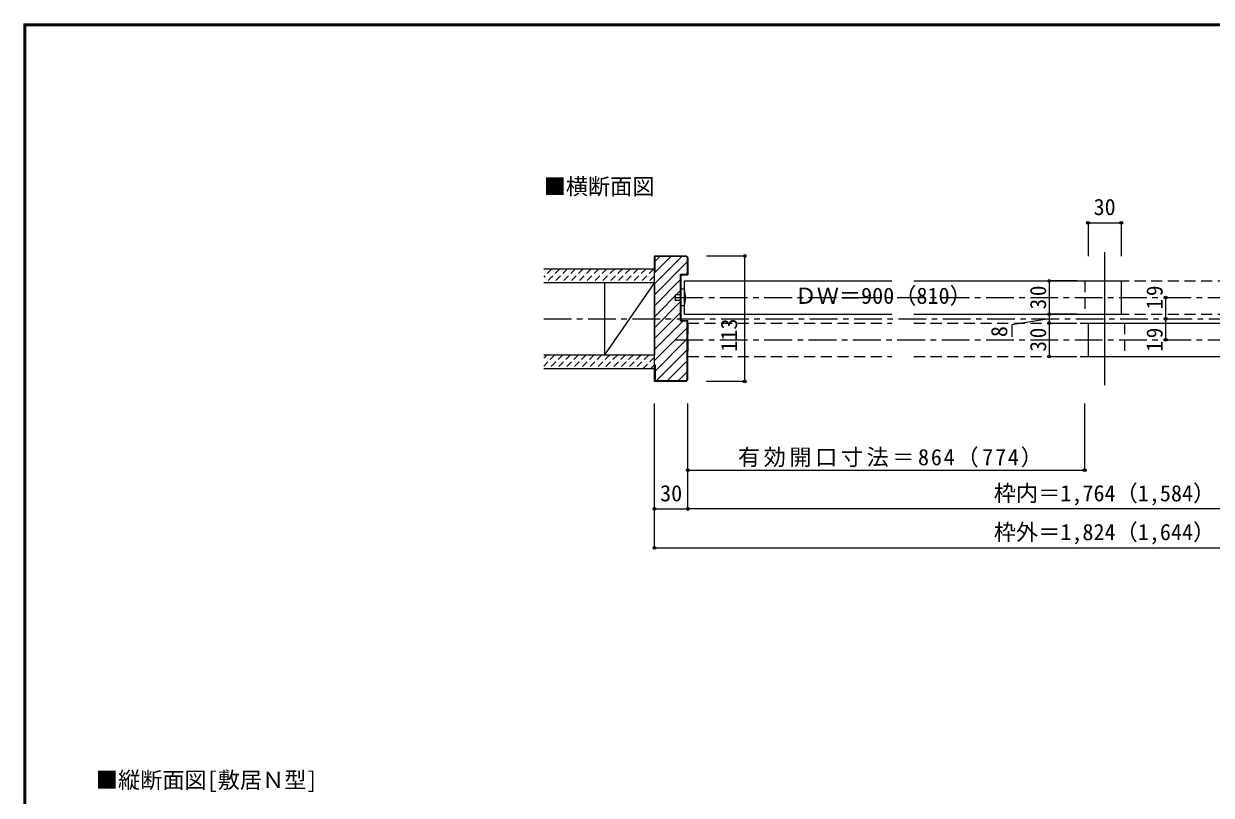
# Model space of a CAD drawing. Units: millimetres, scale not verified. Extents: x -973 to 977, y -718 to 696.
# Drawn here: x -973 to 98, y 0 to 696 of the extents above; entities that cross this region are included whole.
import ezdxf
from ezdxf.enums import TextEntityAlignment as Align

# ---------------------------------------------------------------- set-up
doc = ezdxf.new("R2010")
doc.units = ezdxf.units.MM
doc.header["$LTSCALE"] = 5
doc.header["$PDMODE"] = 32
doc.header["$PDSIZE"] = 2.5
for name, pattern in [('CHAIN1', [8, 5, -1, 1, -1]), ('DASHED1', [1.8, 1.2, -0.6]), ('DASHED2', [3, 2, -1])]:
    doc.linetypes.add(name, pattern=pattern)
for name, color, linetype in [('0-1_通り芯', 4, 'CHAIN1'), ('0-2_柱', 3, 'Continuous'), ('0-3_仕上げ', 7, 'Continuous'), ('0-4_枠', 3, 'Continuous'), ('0-6_扉', 6, 'Continuous'), ('0-7_金物', 7, 'Continuous'), ('0-A_文字', 7, 'Continuous'), ('0-B_寸法', 7, 'Continuous'), ('0-C_ハッチ', 4, 'Continuous'), ('F-1_枠', 6, 'Continuous')]:
    doc.layers.add(name, color=color, linetype=linetype)
doc.styles.add('ＭＳ ゴシック', font='')
doc.styles.get('ＭＳ ゴシック').set_extended_font_data('MS Gothic')

msp = doc.modelspace()

# ---------------------------------------------------------------- linework, layer by layer
at = {"layer": '0-1_通り芯'}
for p, q in [((-385.366, 449), (388.672, 449)), ((-504.366, 430), (507.672, 430)), ((-385.366, 411), (388.672, 411))]:
    msp.add_line(p, q, dxfattribs=at)
at = {"layer": '0-2_柱'}
for p, q in [((-449.366, 462.5), (-449.366, 397.5)), ((-404.366, 462.5), (-404.366, 397.5))]:
    msp.add_line(p, q, dxfattribs=at)
at = {"layer": '0-2_柱', "color": 7}
msp.add_line((-404.366, 462.5), (-449.366, 397.5), dxfattribs=at)
at = {"layer": '0-3_仕上げ', "color": 2}
for p, q in [((-504.366, 475), (-404.366, 475)), ((-504.366, 462.5), (-404.366, 462.5)), ((-504.366, 397.5), (-404.366, 397.5)), ((-504.366, 385), (-404.366, 385))]:
    msp.add_line(p, q, dxfattribs=at)
at = {"layer": '0-4_枠'}
for p, q in [((-375.781, 486.5), (-404.366, 486.5)), ((-404.366, 373.5), (-404.366, 486.5)), ((-375.988, 486), (-403.866, 486)), ((-403.866, 471.5), (-403.866, 486)), ((-375.988, 486), (-374.866, 484.879)), ((-374.366, 485.086), (-375.781, 486.5)), ((-374.866, 484.879), (-374.866, 470)), ((-374.366, 485.086), (-374.366, 469.5)), ((1.653, 490), (1.653, 370)), ((-403.866, 471.5), (-404.366, 471.5)), ((-380.866, 470), (-374.866, 470)), ((-380.866, 428), (-380.866, 470)), ((-380.366, 469.5), (-374.366, 469.5)), ((-380.366, 428.5), (-380.366, 469.5)), ((-380.366, 428.5), (-374.366, 428.5)), ((-374.366, 374.914), (-374.366, 428.5)), ((-380.866, 428), (-374.866, 428)), ((-374.866, 375.414), (-374.866, 428)), ((-403.866, 388.5), (-404.366, 388.5)), ((-403.866, 388.5), (-403.866, 374)), ((-374.866, 375.414), (-376.281, 374)), ((-375.781, 373.5), (-374.366, 374.914)), ((-375.781, 373.5), (-404.366, 373.5)), ((-376.281, 374), (-403.866, 374))]:
    msp.add_line(p, q, dxfattribs=at)
at = {"layer": '0-6_扉'}
for p, q in [((-377.366, 434), (-377.366, 464)), ((-377.366, 464), (-190.357, 464)), ((-170.357, 464), (16.653, 464)), ((16.653, 464), (16.653, 434)), ((-377.366, 434), (-190.357, 434)), ((-170.357, 434), (16.653, 434)), ((-13.347, 426), (-13.347, 396)), ((-13.347, 426), (173.663, 426)), ((-13.347, 396), (173.663, 396))]:
    msp.add_line(p, q, dxfattribs=at)
at = {"layer": '0-6_扉', "color": 2, "linetype": 'DASHED2'}
for p, q in [((-16.347, 464), (-16.347, 434)), ((-16.347, 464), (173.663, 464)), ((-16.347, 434), (173.663, 434)), ((-374.366, 426), (-374.366, 396)), ((-374.366, 426), (-190.357, 426)), ((-170.357, 426), (19.653, 426)), ((19.653, 426), (19.653, 396)), ((-374.366, 396), (-190.357, 396)), ((-170.357, 396), (19.653, 396))]:
    msp.add_line(p, q, dxfattribs=at)
at = {"layer": '0-7_金物'}
for p, q in [((-380.366, 451.5), (-385.366, 451.5)), ((-385.366, 446.5), (-385.366, 451.5)), ((-377.366, 456.5), (-380.366, 456.5)), ((-380.366, 441.5), (-380.366, 456.5)), ((-380.366, 446.5), (-385.366, 446.5)), ((-377.366, 441.5), (-380.366, 441.5))]:
    msp.add_line(p, q, dxfattribs=at)
msp.add_arc((-407.818, 449), 31.361, 346.16371, 13.83632, dxfattribs=at)
at = {"layer": '0-B_寸法', "color": 4}
for p, q in [((-13.347, 516.5), (-13.347, 486.5)), ((-13.347, 516.5), (16.653, 516.5)), ((16.653, 516.5), (16.653, 486.5)), ((-322.945, 486.5), (-357.467, 486.5)), ((-322.945, 373.5), (-322.945, 486.5)), ((-23.347, 464), (-48.393, 464)), ((-48.393, 464), (-48.393, 434)), ((56.653, 449), (56.653, 430)), ((-48.393, 430), (-81.849, 424.602)), ((-23.347, 434), (-48.393, 434)), ((-48.393, 434), (-23.347, 434)), ((-48.393, 434), (-48.393, 396)), ((56.653, 430), (56.653, 411)), ((-81.849, 413.559), (-81.849, 424.602)), ((-48.393, 426), (-23.347, 426)), ((-48.393, 396), (-23.347, 396)), ((-322.945, 373.5), (-357.467, 373.5)), ((-404.366, 223.5), (-404.366, 353.5)), ((-374.366, 258.5), (-374.366, 353.5)), ((-16.347, 293.5), (-16.347, 353.5)), ((-374.366, 293.5), (-16.347, 293.5)), ((-404.366, 258.5), (-374.366, 258.5)), ((377.672, 258.5), (-374.366, 258.5)), ((-404.366, 223.5), (407.672, 223.5))]:
    msp.add_line(p, q, dxfattribs=at)
at = {"layer": '0-B_寸法'}
for p in [(-13.347, 516.5), (16.653, 516.5), (-322.945, 486.5), (-48.393, 464), (56.653, 449), (-48.393, 434), (-48.393, 434), (56.653, 430), (-48.393, 426), (56.653, 411), (-48.393, 396), (-322.945, 373.5), (-374.366, 293.5), (-16.347, 293.5), (-404.366, 258.5), (-374.366, 258.5), (-404.366, 223.5)]:
    msp.add_point(p, dxfattribs=at)
at = {"layer": '0-C_ハッチ'}
for p, q in [((-404.366, 461.518), (-379.885, 486)), ((-403.866, 471.918), (-389.784, 486)), ((-403.866, 481.817), (-399.684, 486)), ((-404.366, 451.619), (-374.866, 481.119)), ((-404.366, 471.418), (-404.284, 471.5)), ((-404.366, 441.719), (-380.866, 465.219)), ((-376.086, 470), (-374.866, 471.219)), ((-404.366, 431.82), (-380.866, 455.32)), ((-404.366, 421.92), (-380.866, 445.42)), ((-404.366, 412.021), (-380.866, 435.521)), ((-404.366, 402.121), (-378.488, 428)), ((-404.366, 392.222), (-374.866, 421.722)), ((-403.866, 382.822), (-374.866, 411.822)), ((-402.789, 374), (-374.866, 401.923)), ((-392.89, 374), (-374.866, 392.023)), ((-382.99, 374), (-374.866, 382.124))]:
    msp.add_line(p, q, dxfattribs=at)
at = {"layer": '0-C_ハッチ', "linetype": 'DASHED1'}
for p, q in [((-503.969, 475), (-504.366, 474.602)), ((-496.898, 475), (-504.366, 467.531)), ((-489.827, 475), (-502.327, 462.5)), ((-482.755, 475), (-495.255, 462.5)), ((-475.684, 475), (-488.184, 462.5)), ((-468.613, 475), (-481.113, 462.5)), ((-461.542, 475), (-474.042, 462.5)), ((-454.471, 475), (-466.971, 462.5)), ((-447.4, 475), (-459.9, 462.5)), ((-440.329, 475), (-452.829, 462.5)), ((-433.258, 475), (-445.758, 462.5)), ((-426.187, 475), (-438.687, 462.5)), ((-419.116, 475), (-431.616, 462.5)), ((-412.045, 475), (-424.545, 462.5)), ((-404.974, 475), (-417.474, 462.5)), ((-404.366, 468.536), (-410.403, 462.5)), ((-501.261, 397.5), (-504.366, 394.394)), ((-494.189, 397.5), (-504.366, 387.323)), ((-487.118, 397.5), (-499.618, 385)), ((-480.047, 397.5), (-492.547, 385)), ((-472.976, 397.5), (-485.476, 385)), ((-465.905, 397.5), (-478.405, 385)), ((-458.834, 397.5), (-471.334, 385)), ((-451.763, 397.5), (-464.263, 385)), ((-444.692, 397.5), (-457.192, 385)), ((-437.621, 397.5), (-450.121, 385)), ((-430.55, 397.5), (-443.05, 385)), ((-423.479, 397.5), (-435.979, 385)), ((-416.408, 397.5), (-428.908, 385)), ((-409.337, 397.5), (-421.837, 385)), ((-404.366, 395.399), (-414.766, 385)), ((-404.366, 388.328), (-407.695, 385))]:
    msp.add_line(p, q, dxfattribs=at)
at = {"layer": 'F-1_枠'}
for p, q in [((-973.347, 695.833), (-973.347, -700.833)), ((-973.347, 695.833), (976.653, 695.833)), ((-973.347, 695), (976.653, 695)), ((-973.347, 694.167), (976.653, 694.167)), ((-972.514, 695.833), (-972.514, -700.833)), ((-971.68, 695.833), (-971.68, -700.833))]:
    msp.add_line(p, q, dxfattribs=at)

# ---------------------------------------------------------------- texts
at = {"layer": '0-A_文字', "style": 'ＭＳ ゴシック'}
for s, p in [('■横断面図', (-504.366, 537.5)), ('■縦断面図[敷居Ｎ型]', (-908.333, 2.5))]:
    msp.add_text(s, height=14.66, dxfattribs=at).set_placement(p, align=Align.BOTTOM_LEFT)
at = {"layer": '0-B_寸法', "style": 'ＭＳ ゴシック'}
for s, p in [('30', (-8.347, 519)), ('ＤＷ＝900（810）', (-278.04, 439)), ('30', (-399.366, 261)), ('枠内＝1,764（1,584）', (-98.347, 261)), ('枠外＝1,824（1,644）', (-98.347, 226))]:
    msp.add_text(s, height=14.66, dxfattribs=at).set_placement(p, align=Align.BOTTOM_LEFT)
for s, p in [('113', (-325.445, 400.229)), ('8', (-81.849, 413.39))]:
    msp.add_text(s, height=14.66, rotation=90, dxfattribs=at).set_placement(p, align=Align.BOTTOM_LEFT)
at = {"layer": '0-B_寸法', "char_height": 14.66, "attachment_point": 7, "rotation": 90, "style": 'ＭＳ ゴシック'}
for s, insert in [('\\T1.27;\\W0.95;30', (-50.893, 438.375)), ('\\T1.27;\\W0.95;19', (54.153, 438.375)), ('\\T1.27;\\W0.95;30', (-50.893, 400.375)), ('\\T1.27;\\W0.95;19', (54.153, 400.375))]:
    msp.add_mtext(s, dxfattribs=dict(at, insert=insert))
at = {"layer": '0-B_寸法', "insert": (-329.107, 296), "char_height": 14.66, "attachment_point": 7, "style": 'ＭＳ ゴシック'}
msp.add_mtext('\\T1.16;有効開口寸法＝864（774）', dxfattribs=at)

doc.saveas('drawing.dxf')
